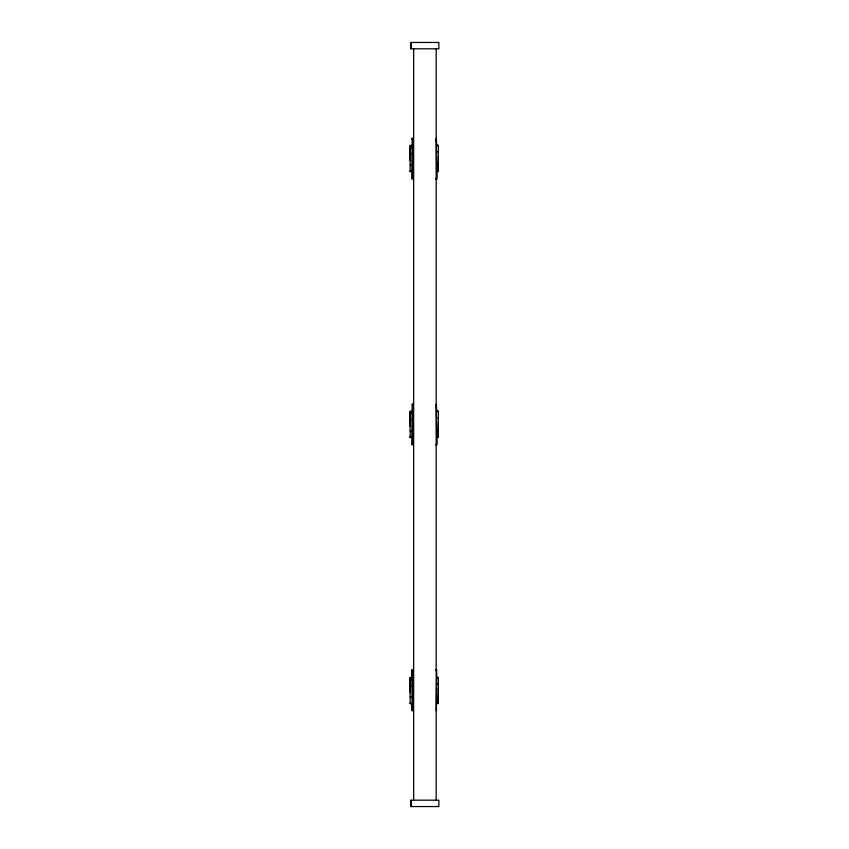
<?xml version="1.0" encoding="UTF-8"?>
<svg xmlns="http://www.w3.org/2000/svg" width="849" height="849" viewBox="0 0 849 849"><rect width="100%" height="100%" fill="white"/><g stroke="black" fill="none" stroke-linecap="round" stroke-linejoin="round"><path stroke-width="1.27" d="M411.744 677.237L410.152 677.491L410.152 692.688M411.754 413.675L411.754 411.054L410.163 411.319L410.163 426.506M411.754 147.832L411.754 145.211L410.163 145.476L410.163 160.663M411.744 703.556L411.744 710.008L412.943 711.038L412.943 669.978L411.744 669.978L411.744 679.858M435.548 444.865L436.747 444.865L436.747 434.985M436.747 411.287L436.312 404.241L436.736 444.865M435.548 179.022L436.747 179.022L436.747 169.142M436.747 145.444L436.312 138.398L436.736 179.022M436.736 701.168L436.736 703.789L438.328 703.524L438.328 688.337M436.747 437.606L438.339 437.352L438.328 422.155M436.747 171.763L438.339 171.509L438.328 156.312M411.744 138.992L412.943 137.963L412.943 179.022L411.744 179.022L412.19 138.398M436.736 710.008L436.301 710.602L436.736 669.978L435.548 669.978M411.744 147.386L410.152 147.62L410.163 171.509L411.754 171.763M436.747 169.588L438.339 169.354L438.328 145.476L436.736 145.211L438.339 145.508M411.744 413.23L410.152 413.463L410.163 437.352L411.754 437.606M436.747 435.431L438.339 435.197L438.328 411.319L436.736 411.054L438.339 411.351M411.744 679.412L410.152 679.646L410.152 703.524L411.744 703.789L410.152 703.492M436.736 701.614L438.328 701.38L438.328 677.491L436.736 677.237M410.152 153.775L411.744 153.658M436.747 163.316L438.339 163.21M410.152 419.618L411.744 419.502M436.747 429.159L438.339 429.053M410.152 685.79L411.744 685.684M436.736 695.342L438.328 695.225M410.99 42.45L438.848 42.45L438.848 48.818L410.99 48.818L410.99 42.45L411.012 48.818M410.99 800.183L438.848 800.183L438.848 806.55L410.99 806.55L410.99 800.183L411.012 806.55M436.747 151.833L438.339 151.939M410.152 165.035L411.744 165.152M436.747 417.676L438.339 417.782M410.152 430.878L411.744 430.995M436.736 683.848L438.328 683.965M410.152 697.061L411.744 697.167M410.152 171.031L411.744 171.243M410.152 436.874L411.744 437.086M436.736 677.757L438.328 677.969M410.152 171.477L411.744 171.7M410.152 437.32L411.744 437.543M436.736 677.3L438.328 677.523M436.747 145.561L438.339 145.795M410.152 171.18L411.744 171.424M436.747 411.404L438.339 411.638M410.152 437.023L411.744 437.267M436.736 677.576L438.328 677.82M410.152 703.205L411.744 703.439M412.19 710.602L411.744 669.978M438.328 164.876L438.339 171.509M438.328 430.719L438.339 437.352M438.328 696.902L438.328 703.524M410.163 145.476L410.163 152.098M410.163 411.319L410.163 417.941M410.152 677.491L410.152 684.124M436.184 48.818L436.184 800.183M413.654 48.818L413.654 800.183M412.179 404.241L411.744 444.865L412.943 444.865L412.943 403.806L412.19 404.241"/></g></svg>
